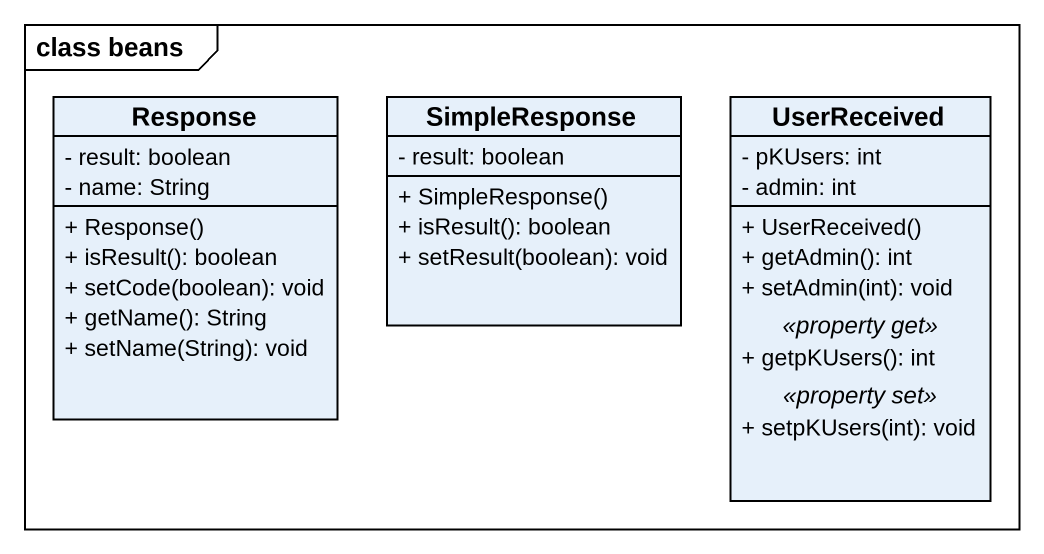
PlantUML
@startuml
mainframe class beans
hide circle
hide empty members
skinparam classAttributeIconSize 0
class Response {
  - result: boolean
  - name: String
  + Response()
  + isResult(): boolean
  + setCode(boolean): void
  + getName(): String
  + setName(String): void
}
class SimpleResponse {
  - result: boolean
  + SimpleResponse()
  + isResult(): boolean
  + setResult(boolean): void
}
class UserReceived {
  - pKUsers: int
  - admin: int
  --
  + UserReceived()
  + getAdmin(): int
  + setAdmin(int): void
  .. <<property get>> ..
  + getpKUsers(): int
  .. <<property set>> ..
  + setpKUsers(int): void
}
@enduml
